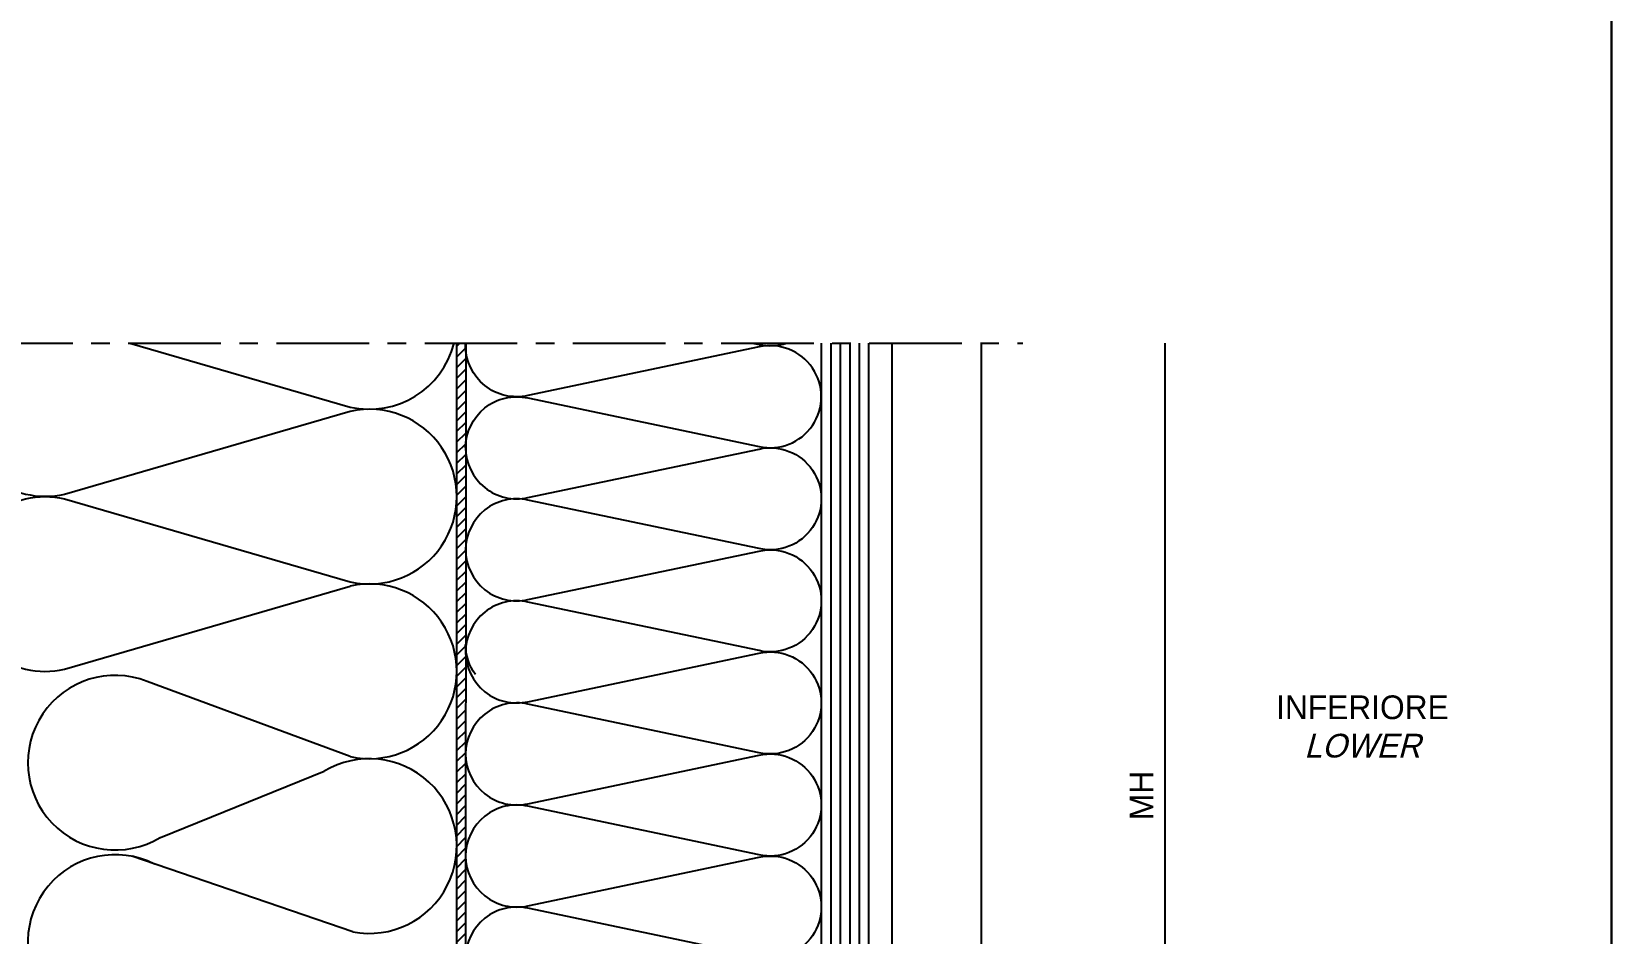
# Model space of a CAD drawing. Header units: millimetres. Extents: x -153 to 2280, y 0 to 724.
# Drawn here: x 766.7 to 900, y 477.5 to 553.6 of the extents above; entities that cross this region are included whole.
import ezdxf
from ezdxf.enums import TextEntityAlignment as Align

# ---------------------------------------------------------------- set-up
doc = ezdxf.new("R2010")
doc.units = ezdxf.units.MM
doc.header["$LTSCALE"] = 0.025
doc.header["$MEASUREMENT"] = 0
doc.linetypes.add('CENTER', pattern=[2, 1.25, -0.25, 0.25, -0.25])
for name, color, linetype in [('ASSI', 1, 'CENTER'), ('FINE', 7, 'Continuous'), ('MARCHIO', 7, 'Continuous'), ('QUOTE', 254, 'Continuous'), ('TESTO', 2, 'Continuous'), ('TRATTEGGI', 140, 'Continuous'), ('VETRO', 140, 'Continuous')]:
    doc.layers.add(name, color=color, linetype=linetype)
doc.styles.add('Aluk Text', font='GOTHIC.TTF')
doc.styles.get("Standard").update_dxf_attribs({"font": 'arial.ttf'})
doc.dimstyles.new('FRECCIA_1-1', dxfattribs={"dimtxt": 2, "dimasz": 2.5, "dimexe": 1.5, "dimexo": 1.5, "dimgap": 1, "dimtad": 3, "dimdsep": 46, "dimtxsty": 'Standard', "dimcen": 0, "dimclrt": 2, "dimaunit": 1, "dimadec": 0, "dimazin": 0, "dimtfac": 0.7, "dimtmove": 0, "dimatfit": 3, "dimfxl": 1, "dimtolj": 2, "dimarcsym": 0})

# ---------------------------------------------------------------- blocks, each defined once
blk = doc.blocks.new('*D41')
at = {"layer": 'Defpoints', "color": 0, "transparency": 16777216}
for p in [(862.37, 527.32), (862.37, 527.32), (854.37, 448.46)]:
    blk.add_point(p, dxfattribs=at)
at = {"layer": 'QUOTE', "color": 0, "lineweight": -2, "transparency": 16777216}
for p, q in [((862.37, 450.96), (862.37, 527.32)), ((855.87, 448.46), (863.87, 448.46))]:
    blk.add_line(p, q, dxfattribs=at)
at = {"layer": 'QUOTE', "color": 0, "transparency": 16777216}
blk.add_solid([(861.96, 450.96), (862.79, 450.96), (862.37, 448.46)], dxfattribs=at)
at = {"layer": 'QUOTE', "color": 2, "transparency": 16777216, "insert": (860.37, 489.14), "char_height": 2, "attachment_point": 5, "rotation": 90, "style": 'Aluk Text'}
blk.add_mtext('\\A2;MH', dxfattribs=at)
blk = doc.blocks.new('_None')

msp = doc.modelspace()

# ---------------------------------------------------------------- hatches: boundary and pattern name
at = {"layer": 'TRATTEGGI'}
h = msp.add_hatch(dxfattribs=at)
h.set_pattern_fill('ANSI31', color=256, scale=0.2, style=0)
h.set_pattern_definition([(45, (694.3793, 276.9304), (-0.4490128, 0.4490128), [])])
edge = h.paths.add_edge_path()
edge.add_line((803.365, 527.32), (803.359, 466.561))
edge.add_arc((803.859, 466.561), 0.5, 180, 270)
edge.add_line((803.859, 466.061), (823.859, 466.061))
edge.add_arc((823.859, 464.811), 1.25, 0, 90, ccw=False)
edge.add_line((825.109, 464.811), (825.109, 453.561))
edge.add_line((825.109, 453.561), (824.359, 453.561))
edge.add_line((824.359, 453.561), (824.359, 464.811))
edge.add_arc((823.859, 464.811), 0.5, 0, 90)
edge.add_line((823.859, 465.311), (803.859, 465.311))
edge.add_arc((803.859, 466.561), 1.25, 180, 270, ccw=False)
edge.add_line((802.609, 466.561), (802.615, 527.32))

# ---------------------------------------------------------------- linework, layer by layer
at = {"layer": 'ASSI', "ltscale": 250}
msp.add_line((749.904, 527.32), (850.354, 527.32), dxfattribs=at)
at = {"layer": 'FINE'}
msp.add_line((839.331, 460.792), (839.331, 527.32), dxfattribs=at)
msp.add_lwpolyline([(803.365, 527.32), (803.359, 466.561, 0.4142136), (803.859, 466.061), (823.859, 466.061, -0.4142136), (825.109, 464.811), (825.109, 453.561), (824.359, 453.561), (824.359, 464.811, 0.4142136), (823.859, 465.311), (803.859, 465.311, -0.4142136), (802.609, 466.561), (802.615, 527.32)], format="xyb", dxfattribs=at)
msp.add_lwpolyline([(842.45, 435.955), (846.859, 435.955), (846.859, 527.32)], dxfattribs=at)
at = {"layer": 'MARCHIO'}
for points in [[(690, 397), (690, 694), (900, 694), (900, 397)], [(690, 397), (690, 694), (900, 694), (900, 397)], [(690, 397), (900, 397), (900, 694), (690, 694)]]:
    msp.add_lwpolyline(points, close=True, dxfattribs=at)
at = {"layer": 'TRATTEGGI'}
for p, q in [((769.519, 499.797), (793.623, 506.81)), ((793.623, 492.426), (776.487, 498.772)), ((777.608, 485.597), (791.435, 491.187)), ((793.835, 477.641), (775.208, 484.008))]:
    msp.add_line(p, q, dxfattribs=at)
for points in [[(775.037, 527.32), (793.623, 521.913, 0.4074122), (802.393, 527.32)], [(803.359, 527.092, -0.0132439), (803.365, 527.32, -0.0132439)], [(803.359, 518.48, -0.4806248), (808.61, 522.681), (828.106, 518.585, 1.25), (828.106, 526.987), (808.61, 522.891, -0.4806248), (803.359, 527.092)], [(827.521, 527.32), (828.106, 527.197, 0.1379104), (830.434, 527.32, 0.1379104)], [(760.529, 506.989, -0.4806248), (769.519, 514.181), (793.623, 507.169, 1.25), (793.623, 521.553), (769.519, 514.541, -0.4806248), (760.529, 521.733)], [(803.359, 518.48, 0.4806248), (808.61, 514.28), (828.106, 518.375, -1.25), (828.106, 509.974), (808.61, 514.07, 0.4806248), (803.359, 509.869)], [(803.359, 509.869, 0.4806248), (808.61, 505.668), (828.106, 509.764, -1.25), (828.106, 501.362), (808.61, 505.458, 0.4806248), (803.359, 501.257)], [(804.178, 499.351, -0.15802), (803.359, 501.877)], [(803.359, 501.257, 0.4806248), (808.61, 497.057), (828.106, 501.152, -1.25), (828.106, 492.751), (808.61, 496.847, 0.4806248), (803.359, 492.646)], [(803.359, 492.646, 0.4806248), (808.61, 488.445), (828.106, 492.541, -1.25), (828.106, 484.14), (808.61, 488.235, 0.4806248), (803.359, 484.035)], [(803.359, 484.035, 0.4806248), (808.61, 479.834), (828.106, 483.93, -1.25), (828.106, 475.528), (808.61, 479.624, 0.4806248), (803.359, 475.423)]]:
    msp.add_lwpolyline(points, format="xyb", dxfattribs=at)
for centre, radius, start, end in [((767.9, 506.989), 7.372, 180, 282.68038), ((795.241, 499.618), 7.372, 257.31962, 102.68038), ((773.802, 491.909), 7.37, 68.63701, 301.08713), ((795.241, 484.876), 7.37, 259.00066, 121.08713), ((773.802, 476.774), 7.37, 63.25432, 294.22537)]:
    msp.add_arc(centre, radius, start, end, dxfattribs=at)
at = {"layer": 'VETRO'}
for p, q in [((833.359, 527.32), (833.359, 458.205)), ((833.359, 527.32), (833.359, 453.561)), ((834.159, 527.32), (834.159, 453.561)), ((834.959, 527.32), (834.959, 453.561)), ((835.759, 527.32), (835.759, 453.561)), ((836.559, 527.32), (836.559, 453.561))]:
    msp.add_line(p, q, dxfattribs=at)
msp.add_lwpolyline([(833.359, 453.561), (837.359, 453.561), (837.359, 527.32)], dxfattribs=at)

# ---------------------------------------------------------------- texts
at = {"layer": 'TESTO', "style": 'Aluk Text'}
msp.add_text('INFERIORE', height=2, dxfattribs=at).set_placement((878.999, 495.584), align=Align.CENTER)
at = {"layer": 'TESTO', "style": 'Aluk Text', "oblique": 15}
msp.add_text('LOWER', height=2, dxfattribs=at).set_placement((878.999, 492.346), align=Align.CENTER)

# ---------------------------------------------------------------- dimensions: what is measured, and where the dimension line sits
at = {"layer": 'QUOTE'}
dim = msp.add_linear_dim(base=(862.374, 527.32), p1=(854.374, 448.455), p2=(862.374, 527.32), angle=90, text='MH', dimstyle='FRECCIA_1-1', override={"dimtxt": 2, "dimtxsty": 'Aluk Text', "dimblk2": 'None', "dimsah": 1, "dimse2": 1}, dxfattribs=at)
dim.commit()
dim.dimension.update_dxf_attribs({"geometry": '*D41', "text_midpoint": (860.374, 489.137)})

doc.saveas('drawing.dxf')
